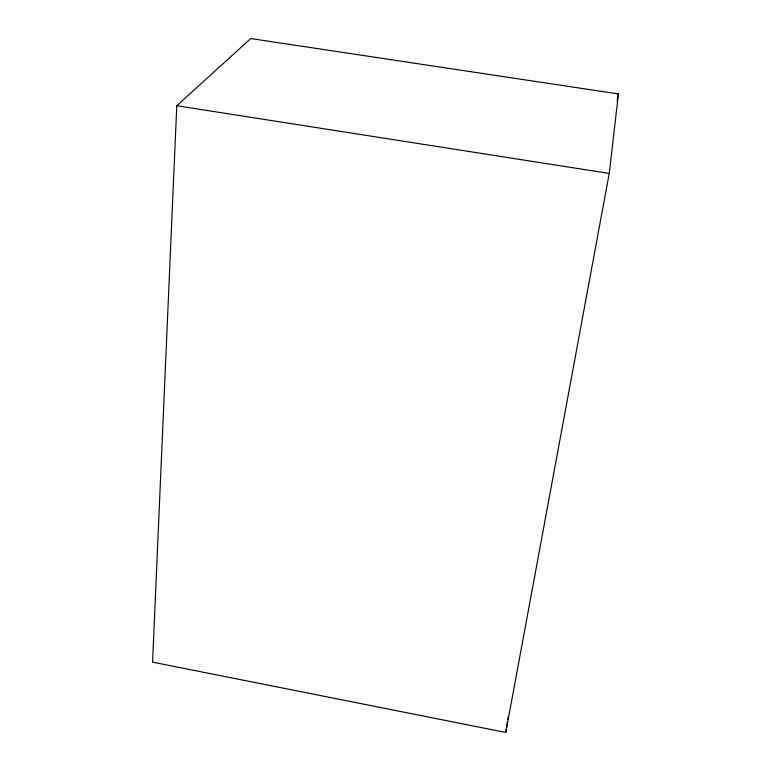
<?xml version="1.0" encoding="UTF-8"?>
<svg xmlns="http://www.w3.org/2000/svg" width="771" height="771" viewBox="0 0 771 771"><rect width="100%" height="100%" fill="white"/><g stroke="black" fill="none" stroke-linecap="round" stroke-linejoin="round"><path stroke-width="1.16" d="M176.781 105.733L152.571 662.144L505.776 732.45L609.235 173.427L618.429 93.927L250.748 38.55L176.781 105.733L609.235 173.427M505.776 732.45L507.395 721.801M507.752 719.43L508.118 717.069M617.128 101.02L618.429 93.927"/></g></svg>
